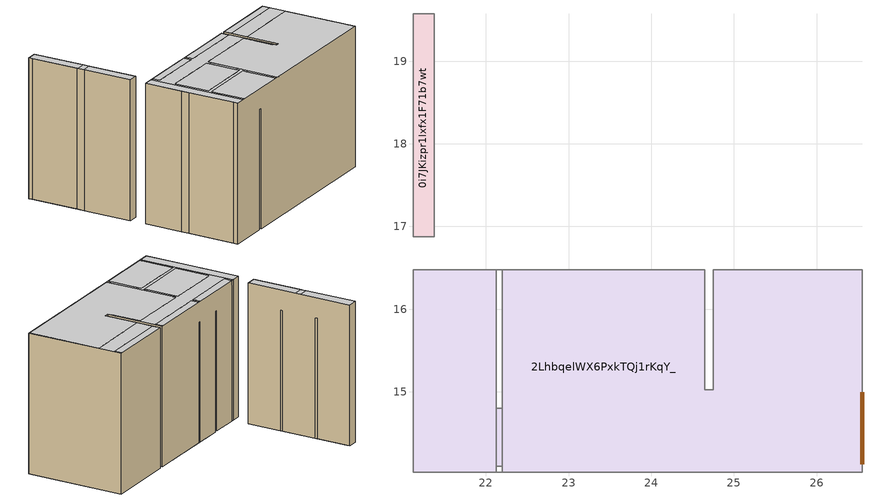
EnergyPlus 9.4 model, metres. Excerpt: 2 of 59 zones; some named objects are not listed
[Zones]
0i7JKizpr1lxfx1F71b7wt
 floor adiabatic (BPS-InnerFloor_3_0.04_0.06_0.16): 21.38,19.57 21.38,19.5 21.12,19.5 21.12,19.57 z0
 floor to 1msjJyNQ933PrIH1dhlgKE (BPS-InnerFloor_3_0.04_0.06_0.16): 21.38,19.5 21.38,16.88 21.12,16.88 21.12,19.5 z0
 wall to 2lQXmN_JDFywNHbCkUB0Bx (BPS-InnerWall_3_0.01_0.15_0.01): 21.12,19.48 21.12,18.3 z0:3.5
 wall adiabatic (BPS-InnerWall_3_0.01_0.15_0.01): 21.12,19.57 21.12,19.48 / 21.12,18.3 21.12,18.1 z0:3.5; 21.38,17.73 21.38,17.8 / 21.38,18.65 21.38,18.73 z0:3
 wall to 1msjJyNQ933PrIH1dhlgKE (BPS-InnerWall_3_0.01_0.15_0.01): 21.12,18.1 21.12,16.88 z0:3.5
 wall to 3SFxr_qp9EYuaYJGZcJlIB (BPS-InnerWall_3_0.01_0.15_0.01): 21.38,16.88,3.5 21.38,16.88,0 21.38,17.73,0 21.38,17.73,3 21.38,17.8,3 21.38,17.8,0 21.38,18.65,0 21.38,18.65,3 21.38,18.73,3 21.38,18.73,0 21.38,19.57,0 21.38,19.57,3.5
 wall to 1Pa4Dm1xXFOuQ42mT39OUf (BPS-InnerWall_3_0.01_0.15_0.01): 21.38,19.57 21.12,19.57 z0:3.5
 wall to 2LhbqelWX6PxkTQj1rKqY_ (BPS-InnerWall_3_0.01_0.15_0.01): 21.12,16.88 21.38,16.88 z0:3.5
 ceiling to 1Pa4Dm1xXFOuQ42mT39OUf (BPS-InnerFloor_3_0.04_0.06_0.16): 21.38,18.27 21.38,19.57 21.12,19.57 21.12,18.27 z3.5
 ceiling adiabatic (BPS-InnerFloor_3_0.04_0.06_0.16): 21.38,18.12 21.38,18.27 21.12,18.27 21.12,18.12 z3.5
 ceiling to 1KWbEeqKX7yBu50E2HAqP6 (BPS-InnerFloor_3_0.04_0.06_0.16): 21.38,16.88 21.38,18.12 21.12,18.12 21.12,16.88 z3.5
2LhbqelWX6PxkTQj1rKqY_
 floor to 1msjJyNQ933PrIH1dhlgKE (BPS-InnerFloor_3_0.04_0.06_0.16): 22.2,14.8 22.2,14.12 22.12,14.12 22.12,14.8 z0; 22.12,16.48 22.12,14.12 21.12,14.12 21.12,16.48 z0; 26.55,16.48 26.55,14.12 22.2,14.12 22.2,16.48 24.65,16.48 24.65,15.03 24.75,15.03 24.75,16.48 z0
 floor adiabatic (BPS-InnerFloor_3_0.04_0.06_0.16): 26.55,14.12 26.55,14.03 22.2,14.03 22.2,14.1 22.12,14.1 22.12,14.03 21.12,14.03 21.12,14.12 z0
 wall adiabatic (BPS-InnerWall_3_0.01_0.15_0.01): 22.2,14.8 22.12,14.8 z0:2; 21.12,14.12 21.12,14.03 / 21.12,15.53 21.12,15.32 / 24.75,16.48 24.75,15.03 24.65,15.03 24.65,16.48 / 21.44,16.48 21.38,16.48 z0:3.5; 22.96,16.48 22.89,16.48 z2:3; 22.2,16.48,3 22.2,16.48,0 22.2,14.8,0 22.2,14.8,2 22.2,14.1,2 22.2,14.1,0 22.2,14.03,0 22.2,14.03,3; 22.2,16.48 22.2,14.03 22.12,14.03 22.12,16.48 z3; 22.2,14.1 22.2,14.8 22.12,14.8 22.12,14.1 z2; 22.12,14.03,3 22.12,14.03,0 22.12,14.1,0 22.12,14.1,2 22.12,14.8,2 22.12,14.8,0 22.12,16.48,0 22.12,16.48,3
 wall to 1Pa4Dm1xXFOuQ42mT39OUf (BPS-InnerWall_3_0.01_0.15_0.01): 22.12,14.1 22.2,14.1 z0:2; 26.55,14.03 26.55,16.48 z0:3.5; 21.12,14.03,3.5 21.12,14.03,0 22.12,14.03,0 22.12,14.03,3 22.2,14.03,3 22.2,14.03,0 26.55,14.03,0 26.55,14.03,3.5
 wall to 1msjJyNQ933PrIH1dhlgKE (BPS-InnerWall_3_0.01_0.15_0.01): 21.12,16.48 21.12,15.53 / 21.12,15.32 21.12,14.12 z0:3.5
 wall to 3SFxr_qp9EYuaYJGZcJlIB (BPS-InnerWall_3_0.01_0.15_0.01): 22.96,16.48 22.89,16.48 z0:2; 26.55,16.48 24.75,16.48 z0:3.5; 24.65,16.48,3.5 24.65,16.48,0 22.96,16.48,0 22.96,16.48,3 22.89,16.48,3 22.89,16.48,0 22.2,16.48,0 22.2,16.48,3 22.12,16.48,3 22.12,16.48,0 21.44,16.48,0 21.44,16.48,3.5
 door inside (BPS-InnerDoor_1_0.05): 26.55,14.12 26.55,14.99 z0:2.04
 ceiling to 1KWbEeqKX7yBu50E2HAqP6 (BPS-InnerFloor_3_0.04_0.06_0.16): 21.38,14.03 21.38,16.48 21.12,16.48 21.12,14.03 z3.5
 ceiling adiabatic (BPS-InnerFloor_3_0.04_0.06_0.16): 24.65,15.12 24.65,16.48 24.62,16.48 24.62,16.27 22.96,16.27 22.96,16.37 22.89,16.37 22.89,16.27 21.44,16.27 21.44,16.48 21.38,16.48 21.38,14.03 21.44,14.03 21.44,14.91 22.89,14.91 22.89,14.82 22.96,14.82 22.96,15.08 22.89,15.08 22.89,14.99 21.44,14.99 21.44,15.88 22.89,15.88 22.89,15.78 22.96,15.78 22.96,15.88 24.62,15.88 24.62,15.12 z3.5; 26.55,14.03 26.55,16.48 26.52,16.48 26.52,16.27 24.75,16.27 24.75,15.88 26.52,15.88 26.52,14.03 z3.5
 ceiling to 00vpICeBX9a8qOzsiyC5wK (BPS-InnerFloor_3_0.04_0.06_0.16): 22.89,16.27 22.89,16.48 21.44,16.48 21.44,16.27 z3.5; 24.62,16.27 24.62,16.48 22.96,16.48 22.96,16.27 z3.5; 26.52,16.27 26.52,16.48 24.75,16.48 24.75,16.27 z3.5
 ceiling to 2pd$RpRE94sOMPDKRFH1CR (BPS-InnerFloor_3_0.04_0.06_0.16): 26.52,14.03 26.52,15.88 24.75,15.88 24.75,15.03 24.65,15.03 24.65,15.12 24.62,15.12 24.62,15.88 22.96,15.88 22.96,14.03 z3.5; 22.96,14.12 22.96,14.82 22.89,14.82 22.89,14.12 z3.5; 22.96,15.08 22.96,15.78 22.89,15.78 22.89,15.08 z3.5; 22.89,14.03 22.89,14.91 21.44,14.91 21.44,14.03 z3.5; 22.89,14.99 22.89,15.88 21.44,15.88 21.44,14.99 z3.5
[Building]
None: North Axis=0; Terrain=Suburbs; Loads Convergence Tolerance Value=0.04; Temperature Convergence Tolerance Value=0.4; Solar Distribution=FullExterior; Maximum Number of Warmup Days=25; Minimum Number of Warmup Days=6
[Site:Location]
DENVER_STAPLETON_CO_USA_WMO_724690: Latitude=39.77; Longitude=-104.87; Time Zone=-7; Elevation=1611
[SizingPeriod:DesignDay] Day of Month=21; Humidity Condition Type=Wetbulb; Barometric Pressure=83411; Rain Indicator=No; Snow Indicator=No; Daylight Saving Time Indicator=No; Solar Model Indicator=ASHRAEClearSky
Name | Month | Day Type | Maximum DryBulb Temperature | Daily DryBulb Temperature Range | Wetbulb or DewPoint at Maximum DryBulb | Wind Speed | Wind Direction | Sky Clearness
DENVER_STAPLETON Ann Htg 99.6% Condns DB | 12 | WinterDesignDay | -20 | 0 | -20 | 2.3 | 180 | 0
DENVER_STAPLETON Ann Clg .4% Condns DB=>MWB | 7 | SummerDesignDay | 34.1 | 15.2 | 15.8 | 4 | 120 | 1
[SITE:GROUNDTEMPERATURE:BUILDINGSURFACE]
13, 13, 13, 13, 13, 13, 13, 13, 13, 13, 13, 13
[MATERIAL] Roughness=MediumRough; Thermal Absorptance=0.9; Solar Absorptance=0.7; Visible Absorptance=0.7
Name | Thickness | Conductivity | Density | Specific Heat
lime_plaster_0.01 | 0.01 | 0.7 | 1600 | 850
vertical_core_brick_700_0.15 | 0.15 | 0.13 | 695 | 850
cement_floating_screed_2_bottom_0.04 | 0.04 | 1.4 | 1990 | 1000
EPS_040_15_0.06 | 0.06 | 0.04 | 15 | 1500
concrete_CEM_II_BS325R_wz05_0.16 | 0.16 | 2.1 | 2420 | 1000
Door0_2015Typical_0.05 | 0.05 | 0.08 | 650 | 1500
[CONSTRUCTION]
BPS-InnerWall_3_0.01_0.15_0.01: lime_plaster_0.01, vertical_core_brick_700_0.15, lime_plaster_0.01
BPS-InnerFloor_3_0.04_0.06_0.16: concrete_CEM_II_BS325R_wz05_0.16, EPS_040_15_0.06, cement_floating_screed_2_bottom_0.04
BPS-InnerDoor_1_0.05: Door0_2015Typical_0.05
[ZONE] Type=1; Multiplier=1; Ceiling Height=autocalculate; Floor Area=autocalculate; Part of Total Floor Area=Yes
Name | Volume
0i7JKizpr1lxfx1F71b7wt | 2.3625
2LhbqelWX6PxkTQj1rKqY_ | 45.5656
[PEOPLE] Number of People Calculation Method=People/Area; Fraction Radiant=0.5; Sensible Heat Fraction=autocalculate; Carbon Dioxide Generation Rate=3.82e-08; Enable ASHRAE 55 Comfort Warnings=No; Mean Radiant Temperature Calculation Type=ZoneAveraged; Clothing Insulation Calculation Method=ClothingInsulationSchedule
Name | Zone or ZoneList | Number of People Schedule | People per Zone Floor Area | Activity Level Schedule
0i7JKizpr1lxfx1F71b7wt | 0i7JKizpr1lxfx1F71b7wt | Schedule People Stock technical equipment archives | 0.025 | Schedule Activity 90 watt
2LhbqelWX6PxkTQj1rKqY_ | 2LhbqelWX6PxkTQj1rKqY_ | Schedule People WC and sanitary rooms in non-residential buildings | 0 | Schedule Activity 70 watt
[LIGHTS] Design Level Calculation Method=Watts/Area; Return Air Fraction=0; Fraction Radiant=0.42; Fraction Visible=0.18; Fraction Replaceable=1; EndUse Subcategory=General; Return Air Fraction Calculated from Plenum Temperature=No; Return Air Fraction Function of Plenum Temperature Coefficient 1=0; Return Air Fraction Function of Plenum Temperature Coefficient 2=0
Name | Zone or ZoneList | Schedule | Watts per Zone Floor Area
0i7JKizpr1lxfx1F71b7wt | 0i7JKizpr1lxfx1F71b7wt | Schedule Lighting Stock technical equipment archives | 11.3
2LhbqelWX6PxkTQj1rKqY_ | 2LhbqelWX6PxkTQj1rKqY_ | Schedule Lighting WC and sanitary rooms in non-residential buildings | 11.1
[ELECTRICEQUIPMENT] Design Level Calculation Method=Watts/Area; Watts per Zone Floor Area=0; Fraction Latent=0; Fraction Radiant=0; Fraction Lost=0; EndUse Subcategory=General
Name | Zone or ZoneList | Schedule
0i7JKizpr1lxfx1F71b7wt | 0i7JKizpr1lxfx1F71b7wt | Schedule Equipment Stock technical equipment archives
2LhbqelWX6PxkTQj1rKqY_ | 2LhbqelWX6PxkTQj1rKqY_ | Schedule Equipment WC and sanitary rooms in non-residential buildings
[ZONEINFILTRATION:DESIGNFLOWRATE] Schedule=Continuous; Design Flow Rate Calculation Method=AirChanges/Hour; Air Changes per Hour=0.2; Constant Term Coefficient=1; Temperature Term Coefficient=0; Velocity Term Coefficient=0; Velocity Squared Term Coefficient=0
Name | Zone or ZoneList
0i7JKizpr1lxfx1F71b7wt | 0i7JKizpr1lxfx1F71b7wt
2LhbqelWX6PxkTQj1rKqY_ | 2LhbqelWX6PxkTQj1rKqY_
[HVACTEMPLATE:ZONE:IDEALLOADSAIRSYSTEM] Maximum Heating Supply Air Temperature=50; Minimum Cooling Supply Air Temperature=13; Maximum Heating Supply Air Humidity Ratio=0.0156; Minimum Cooling Supply Air Humidity Ratio=0.0077; Heating Limit=NoLimit; Cooling Limit=NoLimit; Heating Availability Schedule=On; Cooling Availability Schedule=On; Dehumidification Control Type=ConstantSensibleHeatRatio; Cooling Sensible Heat Ratio=0.7; Dehumidification Setpoint=60; Humidification Control Type=None; Humidification Setpoint=30; Outdoor Air Method=None; Outdoor Air Flow Rate per Person=0.00944; Outdoor Air Flow Rate per Zone Floor Area=0; Outdoor Air Flow Rate per Zone=0; Demand Controlled Ventilation Type=None; Outdoor Air Economizer Type=NoEconomizer; Heat Recovery Type=None; Sensible Heat Recovery Effectiveness=0.7; Latent Heat Recovery Effectiveness=0.65
Name | Template Thermostat
0i7JKizpr1lxfx1F71b7wt | STATS Stock technical equipment archives
2LhbqelWX6PxkTQj1rKqY_ | STATS WC and sanitary rooms in non-residential buildings
[SCHEDULE:DAY:HOURLY]
Schedule People WC and sanitary rooms in non-residential buildings: 0, 0, 0, 0, 0, 0, 0, 0.2, 0.4, 0.6, 0.8, 0.8, 0.4, 0.6, 0.8, 0.8, 0.4, 0.2, 0, 0, 0, 0, 0, 0
Schedule Equipment WC and sanitary rooms in non-residential buildings: 0.1, 0.1, 0.1, 0.1, 0.1, 0.1, 0.1, 0.2, 0.4, 0.6, 0.8, 0.8, 0.4, 0.6, 0.8, 0.8, 0.4, 0.2, 0.1, 0.1, 0.1, 0.1, 0.1, 0.1
Schedule Lighting WC and sanitary rooms in non-residential buildings; Schedule Lighting Stock technical equipment archives: 0, 0, 0, 0, 0, 0, 1, 1, 1, 1, 1, 1, 1, 1, 1, 1, 1, 1, 0, 0, 0, 0, 0, 0
Schedule People Stock technical equipment archives; Schedule Equipment Stock technical equipment archives: 0.2, 0.2, 0.2, 0.2, 0.2, 0.5, 0.8, 1, 1, 0.8, 1, 0.5, 0.8, 1, 1, 0.8, 0.8, 0.8, 0.5, 0.5, 0.5, 0.5, 0.2, 0.2
[SCHEDULE:WEEK:COMPACT]
Schedule People WC and sanitary rooms in non-residential buildings: AllDays, Schedule People WC and sanitary rooms in non-residential buildings
Schedule Equipment WC and sanitary rooms in non-residential buildings: AllDays, Schedule Equipment WC and sanitary rooms in non-residential buildings
Schedule Lighting WC and sanitary rooms in non-residential buildings: AllDays, Schedule Lighting WC and sanitary rooms in non-residential buildings
Schedule People Stock technical equipment archives: AllDays, Schedule People Stock technical equipment archives
Schedule Equipment Stock technical equipment archives: AllDays, Schedule Equipment Stock technical equipment archives
Schedule Lighting Stock technical equipment archives: AllDays, Schedule Lighting Stock technical equipment archives
[SCHEDULE:YEAR]
Schedule People WC and sanitary rooms in non-residential buildings: Schedule People WC and sanitary rooms in non-residential buildings, 1, 1, 12, 31
Schedule Equipment WC and sanitary rooms in non-residential buildings: Schedule Equipment WC and sanitary rooms in non-residential buildings, 1, 1, 12, 31
Schedule Lighting WC and sanitary rooms in non-residential buildings: Schedule Lighting WC and sanitary rooms in non-residential buildings, 1, 1, 12, 31
Schedule People Stock technical equipment archives: Schedule People Stock technical equipment archives, 1, 1, 12, 31
Schedule Equipment Stock technical equipment archives: Schedule Equipment Stock technical equipment archives, 1, 1, 12, 31
Schedule Lighting Stock technical equipment archives: Schedule Lighting Stock technical equipment archives, 1, 1, 12, 31
[Schedule:Compact]
Continuous; On: Through: 12/31, For: AllDays, Until: 24:00, 1
[SCHEDULE:COMPACT]
Schedule Activity 70 watt: Through: 12/31, For: Alldays, Until: 24:00, 70
Schedule Activity 90 watt: Through: 12/31, For: Alldays, Until: 24:00, 90
